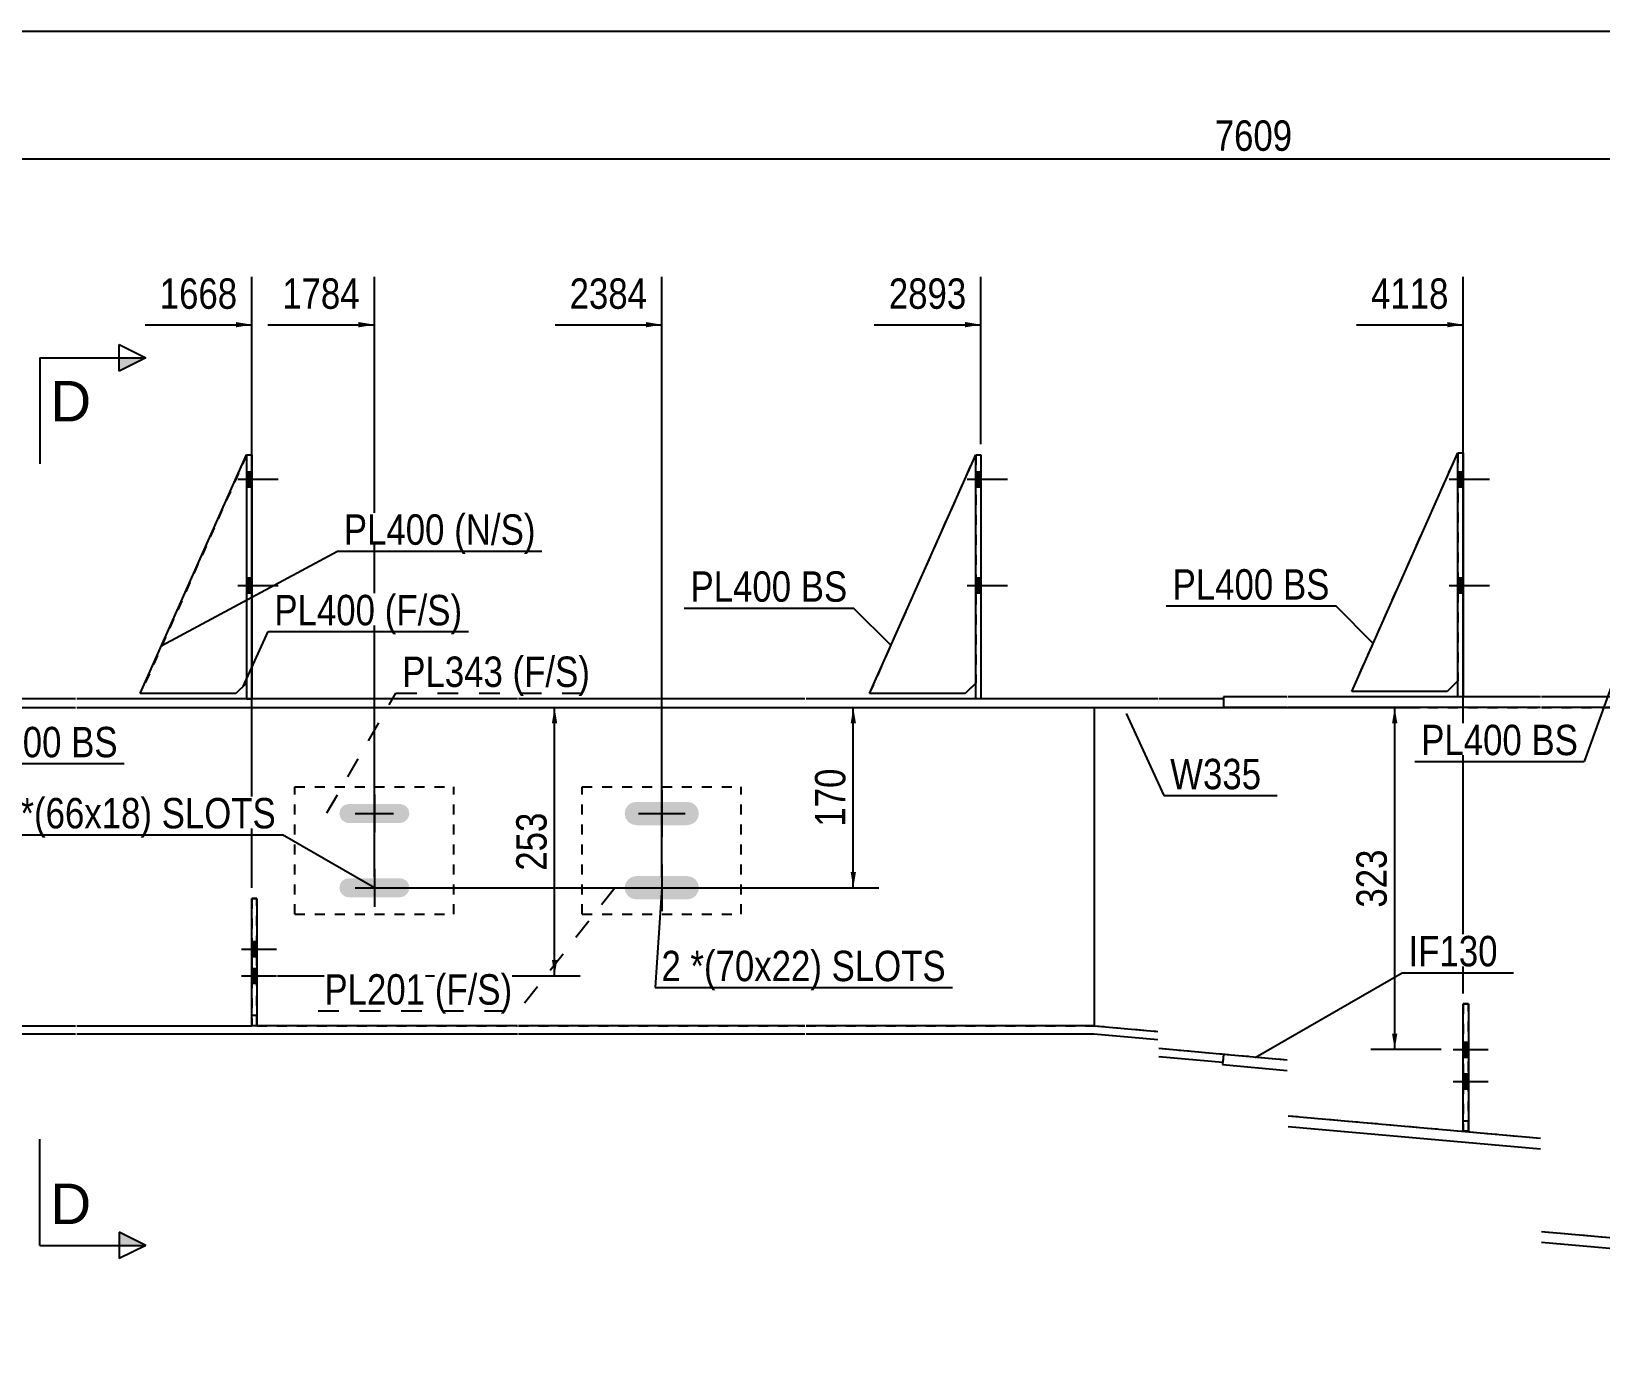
# Model space of a CAD drawing. Header units: millimetres. Extents: x -17 to 386, y -198 to 79.
# Drawn here: x 62.6 to 210.5, y -46 to 78.7 of the extents above; entities that cross this region are included whole.
import ezdxf

# ---------------------------------------------------------------- set-up
doc = ezdxf.new("R2010")
doc.units = ezdxf.units.MM
doc.linetypes.add('DXK_LINE_DOT1', pattern=[1.8814, 0.9407, -0.9407])
doc.linetypes.add('DXK_LINE_DOT2', pattern=[3.9198, 1.9599, -1.9599])
doc.styles.add('Arial', font='ARIAL.TTF', dxfattribs={"height": 0.2})
doc.styles.add('Arial Narrow', font='ARIALN.TTF', dxfattribs={"height": 0.2})

# ---------------------------------------------------------------- blocks, each defined once
blk = doc.blocks.new('Unknown-627304215-1201')
at = {"color": 5, "linetype": 'Continuous'}
blk.add_line((385.69, 78.71), (-14.31, 78.71), dxfattribs=at)
blk = doc.blocks.new('Part-627304215-9812 - 1576')
at = {"color": 2, "linetype": 'Continuous'}
for p, q in [((174.96, 16), (174.96, 15)), ((180.96, 16), (174.96, 16)), ((180.96, 15), (174.96, 15)), ((197.06, 16), (181.06, 16)), ((204.86, 15), (181.06, 15)), ((204.86, 16), (197.56, 16)), ((220.96, 16), (204.96, 16)), ((228.76, 15), (204.96, 15)), ((228.76, 16), (221.46, 16)), ((254.25, 16), (228.86, 16)), ((332.56, 15), (228.86, 15)), ((324.11, 16), (254.75, 16)), ((349.97, 16), (324.61, 16)), ((354.75, 15), (335.1, 15)), ((354.75, 16), (350.47, 16)), ((354.75, 16), (354.75, 15))]:
    blk.add_line(p, q, dxfattribs=at)
at = {"color": 7, "linetype": 'DXK_LINE_DOT1'}
for p, q in [((197.56, 16), (197.06, 16)), ((221.46, 16), (220.96, 16)), ((254.75, 16), (254.25, 16)), ((324.61, 16), (324.11, 16)), ((335.1, 15), (332.56, 15)), ((350.47, 16), (349.97, 16))]:
    blk.add_line(p, q, dxfattribs=at)
blk = doc.blocks.new('Part-627304215-9836 - 1576')
at = {"color": 2, "linetype": 'Continuous'}
for p, q in [((151.6, 15.8), (151.6, 38.8)), ((151.6, 38.8), (152.1, 38.8)), ((152.1, 38.8), (152.1, 15.8)), ((152.1, 15.8), (151.6, 15.8))]:
    blk.add_line(p, q, dxfattribs=at)
blk = doc.blocks.new('Part-627304215-9810 - 1576')
at = {"color": 2, "linetype": 'Continuous'}
for p, q in [((7.5, 15.8), (0, 15.8)), ((0, 15), (7.5, 15)), ((19.6, 15.8), (7.6, 15.8)), ((7.6, 15), (19.6, 15)), ((35.7, 15.8), (19.7, 15.8)), ((19.7, 15), (43.18, 15)), ((43.18, 15.8), (36.2, 15.8)), ((59.28, 15.8), (43.28, 15.8)), ((43.28, 15), (66.73, 15)), ((66.73, 15.8), (59.78, 15.8)), ((82.83, 15.8), (66.83, 15.8)), ((66.83, 15), (108.4, 15)), ((108.4, 15.8), (83.33, 15.8)), ((135.5, 15.8), (108.5, 15.8)), ((108.5, 15), (135.5, 15)), ((151.6, 15.8), (135.6, 15.8)), ((135.6, 15), (168.78, 15)), ((168.78, 15.8), (152.1, 15.8)), ((174.96, 15.8), (168.88, 15.8)), ((168.88, 15), (174.96, 15)), ((174.96, 15.8), (174.96, 15))]:
    blk.add_line(p, q, dxfattribs=at)
at = {"color": 7, "linetype": 'DXK_LINE_DOT1'}
for p, q in [((0, 15.8), (0, 15)), ((36.2, 15.8), (35.7, 15.8)), ((59.78, 15.8), (59.28, 15.8)), ((83.33, 15.8), (82.83, 15.8)), ((152.1, 15.8), (151.6, 15.8))]:
    blk.add_line(p, q, dxfattribs=at)
blk = doc.blocks.new('Bolt-627304215-9898 - 1576')
at = {"linetype": 'Continuous'}
for points in [[(197.56, 35.8), (197.56, 37.2), (197.06, 37.2), (197.06, 35.8)], [(197.56, 35.8), (197.56, 37.2), (197.06, 37.2), (197.06, 35.8)], [(197.56, 35.8), (197.56, 37.2), (197.06, 37.2), (197.06, 35.8)], [(197.56, 25.8), (197.56, 27.2), (197.06, 27.2), (197.06, 25.8)], [(197.56, 25.8), (197.56, 27.2), (197.06, 27.2), (197.06, 25.8)], [(197.56, 25.8), (197.56, 27.2), (197.06, 27.2), (197.06, 25.8)]]:
    blk.add_hatch(color=3, dxfattribs=at).paths.add_polyline_path(points)
at = {"color": 3, "linetype": 'Continuous'}
for p, q in [((197.06, 37.2), (197.56, 37.2)), ((197.06, 37.2), (197.56, 37.2)), ((197.06, 37.2), (197.56, 37.2)), ((196.26, 36.5), (200.06, 36.5)), ((196.26, 36.5), (200.06, 36.5)), ((196.26, 36.5), (200.06, 36.5)), ((197.06, 35.8), (197.56, 35.8)), ((197.06, 35.8), (197.56, 35.8)), ((197.06, 35.8), (197.56, 35.8)), ((197.06, 27.2), (197.56, 27.2)), ((197.06, 27.2), (197.56, 27.2)), ((197.06, 27.2), (197.56, 27.2)), ((196.26, 26.5), (200.06, 26.5)), ((196.26, 26.5), (200.06, 26.5)), ((196.26, 26.5), (200.06, 26.5)), ((197.06, 25.8), (197.56, 25.8)), ((197.06, 25.8), (197.56, 25.8)), ((197.06, 25.8), (197.56, 25.8))]:
    blk.add_line(p, q, dxfattribs=at)
blk = doc.blocks.new('Part-627304215-9834 - 1576')
at = {"color": 7, "linetype": 'DXK_LINE_DOT1'}
for p, q in [((87.4, -4.5), (87.4, 7.5)), ((87.4, 7.5), (102.4, 7.5)), ((102.4, -4.5), (102.4, 7.5)), ((87.4, -4.5), (102.4, -4.5))]:
    blk.add_line(p, q, dxfattribs=at)
blk = doc.blocks.new('Part-627304215-9879 - 1576')
at = {"color": 7, "linetype": 'DXK_LINE_DOT1'}
for p, q in [((82.85, 38.8), (72.85, 16.3)), ((82.85, 38.8), (82.85, 17.3)), ((81.83, 16.3), (72.85, 16.3)), ((82.85, 17.3), (82.83, 17.29))]:
    blk.add_line(p, q, dxfattribs=at)
at = {"color": 2, "linetype": 'Continuous'}
for p, q in [((81.85, 16.3), (81.83, 16.3)), ((82.83, 17.29), (81.85, 16.3))]:
    blk.add_line(p, q, dxfattribs=at)
blk = doc.blocks.new('Part-627304215-9815 - 1576')
at = {"color": 2, "linetype": 'Continuous'}
for p, q in [((174.96, -17.67), (174.88, -18.67)), ((174.96, -17.67), (180.96, -18.2)), ((174.88, -18.67), (180.96, -19.21)), ((181.06, -23.48), (204.86, -25.6)), ((181.06, -24.49), (204.86, -26.61)), ((204.96, -34.39), (228.76, -36.51)), ((204.96, -35.39), (228.76, -37.51)), ((228.86, -44.46), (234.95, -45)), ((228.86, -45.46), (234.86, -46)), ((234.95, -45), (234.86, -46))]:
    blk.add_line(p, q, dxfattribs=at)
blk = doc.blocks.new('Part-627304215-9819 - 1576')
at = {"color": 2, "linetype": 'Continuous'}
for p, q in [((0, -15), (7.5, -15)), ((7.5, -15.8), (0, -15.8)), ((7.6, -15), (19.6, -15)), ((19.6, -15.8), (7.6, -15.8)), ((19.7, -15), (43.18, -15)), ((43.18, -15.8), (19.7, -15.8)), ((43.28, -15), (66.73, -15)), ((66.73, -15.8), (43.28, -15.8)), ((66.83, -15), (83.33, -15)), ((108.4, -15.8), (66.83, -15.8)), ((108.4, -15), (83.83, -15)), ((135.5, -15), (108.5, -15)), ((135.5, -15.8), (108.5, -15.8)), ((162.78, -15), (135.6, -15)), ((162.74, -15.8), (135.6, -15.8)), ((168.78, -16.34), (162.74, -15.8)), ((162.78, -15), (168.78, -15.53)), ((168.88, -17.13), (174.96, -17.67)), ((174.96, -17.67), (174.89, -18.47)), ((174.89, -18.47), (168.88, -17.93))]:
    blk.add_line(p, q, dxfattribs=at)
at = {"color": 7, "linetype": 'DXK_LINE_DOT1'}
for p, q in [((0, -15.8), (0, -15)), ((83.83, -15), (83.33, -15))]:
    blk.add_line(p, q, dxfattribs=at)
blk = doc.blocks.new('Part-627304215-9821 - 1576')
at = {"color": 2, "linetype": 'Continuous'}
blk.add_line((162.78, 15), (162.78, -15), dxfattribs=at)
at = {"color": 7, "linetype": 'DXK_LINE_DOT1'}
for p, q in [((162.78, 15), (168.78, 15)), ((168.88, 15), (180.96, 15)), ((181.06, 15), (204.86, 15)), ((204.96, 15), (228.76, 15)), ((228.86, 15), (234.95, 15)), ((234.95, 15), (234.95, -45)), ((162.78, -15), (168.78, -15.53)), ((168.88, -17.13), (180.96, -18.2)), ((181.06, -23.48), (204.86, -25.6)), ((204.96, -34.39), (228.76, -36.51)), ((228.86, -44.46), (234.95, -45))]:
    blk.add_line(p, q, dxfattribs=at)
blk = doc.blocks.new('Part-627304215-9886 - 1576')
at = {"color": 7, "linetype": 'DXK_LINE_DOT1'}
for p, q in [((0, 15), (0, -15)), ((0, 15), (7.5, 15)), ((7.6, 15), (19.6, 15)), ((19.7, 15), (43.18, 15)), ((43.28, 15), (66.73, 15)), ((66.83, 15), (108.4, 15)), ((108.5, 15), (135.5, 15)), ((135.6, 15), (162.78, 15)), ((162.78, 15), (162.78, -15)), ((0, -15), (7.5, -15)), ((7.6, -15), (19.6, -15)), ((19.7, -15), (43.18, -15)), ((43.28, -15), (66.73, -15)), ((66.83, -15), (83.33, -15)), ((83.83, -15), (108.4, -15)), ((108.5, -15), (135.5, -15)), ((135.6, -15), (162.78, -15))]:
    blk.add_line(p, q, dxfattribs=at)
blk = doc.blocks.new('Bolt-627304215-9891 - 1576')
at = {"linetype": 'Continuous'}
for points in [[(125.41, 4.58), (125.5, 5), (125.41, 5.42), (125.18, 5.78), (124.82, 6.02), (124.4, 6.1), (119.6, 6.1), (119.18, 6.02), (118.82, 5.78), (118.58, 5.42), (118.5, 5), (118.58, 4.58), (118.82, 4.22), (119.18, 3.99), (119.6, 3.9), (124.4, 3.9), (124.82, 3.99), (125.18, 4.22)], [(125.41, -2.42), (125.5, -2), (125.41, -1.58), (125.18, -1.22), (124.82, -0.98), (124.4, -0.9), (119.6, -0.9), (119.18, -0.98), (118.82, -1.22), (118.58, -1.58), (118.5, -2), (118.58, -2.42), (118.82, -2.78), (119.18, -3.01), (119.6, -3.1), (124.4, -3.1), (124.82, -3.01), (125.18, -2.78)]]:
    blk.add_hatch(color=3, dxfattribs=at).paths.add_polyline_path(points)
at = {"color": 3, "linetype": 'Continuous'}
for p, q in [((122, 7.2), (122, 2.8)), ((119.8, 5), (124.2, 5)), ((122, 0.2), (122, -4.2)), ((119.8, -2), (124.2, -2))]:
    blk.add_line(p, q, dxfattribs=at)
blk = doc.blocks.new('Part-627304215-9832 - 1576')
at = {"color": 7, "linetype": 'DXK_LINE_DOT1'}
for p, q in [((114.5, -4.5), (114.5, 7.5)), ((114.5, 7.5), (129.5, 7.5)), ((129.5, -4.5), (129.5, 7.5)), ((114.5, -4.5), (129.5, -4.5))]:
    blk.add_line(p, q, dxfattribs=at)
blk = doc.blocks.new('Bolt-627304215-9897 - 1576')
at = {"linetype": 'Continuous'}
for points in [[(83.33, 35.8), (83.33, 37.2), (82.83, 37.2), (82.83, 35.8)], [(83.33, 35.8), (83.33, 37.2), (82.83, 37.2), (82.83, 35.8)], [(83.33, 35.8), (83.33, 37.2), (82.83, 37.2), (82.83, 35.8)], [(83.33, 25.8), (83.33, 27.2), (82.83, 27.2), (82.83, 25.8)], [(83.33, 25.8), (83.33, 27.2), (82.83, 27.2), (82.83, 25.8)], [(83.33, 25.8), (83.33, 27.2), (82.83, 27.2), (82.83, 25.8)]]:
    blk.add_hatch(color=3, dxfattribs=at).paths.add_polyline_path(points)
at = {"color": 3, "linetype": 'Continuous'}
for p, q in [((82.83, 37.2), (83.33, 37.2)), ((82.83, 37.2), (83.33, 37.2)), ((82.83, 37.2), (83.33, 37.2)), ((82.03, 36.5), (85.83, 36.5)), ((82.03, 36.5), (85.83, 36.5)), ((82.03, 36.5), (85.83, 36.5)), ((82.83, 35.8), (83.33, 35.8)), ((82.83, 35.8), (83.33, 35.8)), ((82.83, 35.8), (83.33, 35.8)), ((82.83, 27.2), (83.33, 27.2)), ((82.83, 27.2), (83.33, 27.2)), ((82.83, 27.2), (83.33, 27.2)), ((82.03, 26.5), (85.83, 26.5)), ((82.03, 26.5), (85.83, 26.5)), ((82.03, 26.5), (85.83, 26.5)), ((82.83, 25.8), (83.33, 25.8)), ((82.83, 25.8), (83.33, 25.8)), ((82.83, 25.8), (83.33, 25.8))]:
    blk.add_line(p, q, dxfattribs=at)
blk = doc.blocks.new('Part-627304215-9838 - 1576')
at = {"color": 2, "linetype": 'Continuous'}
for p, q in [((82.83, 38.8), (82.83, 15.8)), ((82.83, 38.8), (83.33, 38.8)), ((83.33, 38.8), (83.33, 15.8)), ((82.83, 15.8), (83.33, 15.8))]:
    blk.add_line(p, q, dxfattribs=at)
blk = doc.blocks.new('Part-627304215-9839 - 1576')
at = {"color": 2, "linetype": 'Continuous'}
for p, q in [((197.06, 16), (197.06, 39)), ((197.06, 39), (197.56, 39)), ((197.56, 39), (197.56, 16)), ((197.56, 16), (197.06, 16))]:
    blk.add_line(p, q, dxfattribs=at)
blk = doc.blocks.new('Part-627304215-9853 - 1576')
at = {"color": 2, "linetype": 'Continuous'}
for p, q in [((187.06, 16.5), (197.06, 39)), ((196.06, 16.5), (187.06, 16.5)), ((197.06, 17.5), (196.06, 16.5))]:
    blk.add_line(p, q, dxfattribs=at)
at = {"color": 7, "linetype": 'DXK_LINE_DOT1'}
blk.add_line((197.06, 39), (197.06, 17.5), dxfattribs=at)
blk = doc.blocks.new('Part-627304215-9854 - 1576')
at = {"color": 2, "linetype": 'Continuous'}
for p, q in [((197.56, -24.95), (197.56, -12.95)), ((197.56, -12.95), (198.06, -12.95)), ((198.06, -12.95), (198.06, -24.95)), ((198.06, -24.95), (197.56, -24.95))]:
    blk.add_line(p, q, dxfattribs=at)
at = {"color": 7, "linetype": 'DXK_LINE_DOT1'}
blk.add_line((197.56, -23.95), (198.06, -23.95), dxfattribs=at)
blk = doc.blocks.new('Part-627304215-9857 - 1576')
at = {"color": 2, "linetype": 'Continuous'}
for p, q in [((72.83, 16.3), (82.83, 38.8)), ((81.83, 16.3), (72.83, 16.3)), ((82.83, 17.3), (81.83, 16.3))]:
    blk.add_line(p, q, dxfattribs=at)
at = {"color": 7, "linetype": 'DXK_LINE_DOT1'}
blk.add_line((82.83, 38.8), (82.83, 17.3), dxfattribs=at)
blk = doc.blocks.new('Part-627304215-9858 - 1576')
at = {"color": 2, "linetype": 'Continuous'}
for p, q in [((83.33, -15), (83.33, -3)), ((83.33, -3), (83.83, -3)), ((83.83, -3), (83.83, -15)), ((83.83, -15), (83.33, -15))]:
    blk.add_line(p, q, dxfattribs=at)
at = {"color": 7, "linetype": 'DXK_LINE_DOT1'}
blk.add_line((83.33, -14), (83.83, -14), dxfattribs=at)
blk = doc.blocks.new('Part-627304215-9868 - 1576')
at = {"color": 7, "linetype": 'DXK_LINE_DOT1'}
for p, q in [((197.56, -12.95), (197.56, -24.95)), ((198.06, -12.95), (197.56, -12.95)), ((198.06, -24.95), (198.06, -12.95)), ((197.56, -24.95), (198.06, -24.95))]:
    blk.add_line(p, q, dxfattribs=at)
blk = doc.blocks.new('Part-627304215-9871 - 1576')
at = {"color": 2, "linetype": 'Continuous'}
for p, q in [((141.6, 16.3), (151.6, 38.8)), ((150.6, 16.3), (141.6, 16.3)), ((151.6, 17.3), (150.6, 16.3))]:
    blk.add_line(p, q, dxfattribs=at)
at = {"color": 7, "linetype": 'DXK_LINE_DOT1'}
blk.add_line((151.6, 38.8), (151.6, 17.3), dxfattribs=at)
blk = doc.blocks.new('Part-627304215-9872 - 1576')
at = {"color": 7, "linetype": 'DXK_LINE_DOT1'}
for p, q in [((83.33, -3), (83.33, -15)), ((83.83, -3), (83.33, -3)), ((83.83, -15), (83.83, -3))]:
    blk.add_line(p, q, dxfattribs=at)
blk = doc.blocks.new('Part-627304215-9878 - 1576')
at = {"color": 7, "linetype": 'DXK_LINE_DOT1'}
for p, q in [((187.06, 16.5), (197.06, 39)), ((196.06, 16.5), (187.06, 16.5)), ((197.06, 17.5), (196.06, 16.5))]:
    blk.add_line(p, q, dxfattribs=at)
blk = doc.blocks.new('Part-627304215-9881 - 1576')
at = {"color": 7, "linetype": 'DXK_LINE_DOT1'}
for p, q in [((141.6, 16.3), (151.6, 38.8)), ((150.6, 16.3), (141.6, 16.3)), ((151.6, 17.3), (150.6, 16.3))]:
    blk.add_line(p, q, dxfattribs=at)
blk = doc.blocks.new('Bolt-627304215-9893 - 1576')
at = {"linetype": 'Continuous'}
for points in [[(98.13, 4.66), (98.2, 5), (98.13, 5.35), (97.93, 5.64), (97.64, 5.83), (97.3, 5.9), (92.5, 5.9), (92.15, 5.83), (91.86, 5.64), (91.67, 5.35), (91.6, 5), (91.67, 4.66), (91.86, 4.37), (92.15, 4.17), (92.5, 4.1), (97.3, 4.1), (97.64, 4.17), (97.93, 4.37)], [(98.13, -2.34), (98.2, -2), (98.13, -1.65), (97.93, -1.36), (97.64, -1.17), (97.3, -1.1), (92.5, -1.1), (92.15, -1.17), (91.86, -1.36), (91.67, -1.65), (91.6, -2), (91.67, -2.34), (91.86, -2.63), (92.15, -2.83), (92.5, -2.9), (97.3, -2.9), (97.64, -2.83), (97.93, -2.63)]]:
    blk.add_hatch(color=3, dxfattribs=at).paths.add_polyline_path(points)
at = {"color": 3, "linetype": 'Continuous'}
for p, q in [((94.9, 6.8), (94.9, 3.2)), ((93.1, 5), (96.7, 5)), ((94.9, -0.2), (94.9, -3.8)), ((93.1, -2), (96.7, -2))]:
    blk.add_line(p, q, dxfattribs=at)
blk = doc.blocks.new('Bolt-627304215-9895 - 1576')
at = {"linetype": 'Continuous'}
for points in [[(152.1, 35.8), (152.1, 37.2), (151.6, 37.2), (151.6, 35.8)], [(152.1, 35.8), (152.1, 37.2), (151.6, 37.2), (151.6, 35.8)], [(152.1, 35.8), (152.1, 37.2), (151.6, 37.2), (151.6, 35.8)], [(152.1, 25.8), (152.1, 27.2), (151.6, 27.2), (151.6, 25.8)], [(152.1, 25.8), (152.1, 27.2), (151.6, 27.2), (151.6, 25.8)], [(152.1, 25.8), (152.1, 27.2), (151.6, 27.2), (151.6, 25.8)]]:
    blk.add_hatch(color=3, dxfattribs=at).paths.add_polyline_path(points)
at = {"color": 3, "linetype": 'Continuous'}
for p, q in [((151.6, 37.2), (152.1, 37.2)), ((151.6, 37.2), (152.1, 37.2)), ((151.6, 37.2), (152.1, 37.2)), ((150.8, 36.5), (154.6, 36.5)), ((150.8, 36.5), (154.6, 36.5)), ((150.8, 36.5), (154.6, 36.5)), ((151.6, 35.8), (152.1, 35.8)), ((151.6, 35.8), (152.1, 35.8)), ((151.6, 35.8), (152.1, 35.8)), ((151.6, 27.2), (152.1, 27.2)), ((151.6, 27.2), (152.1, 27.2)), ((151.6, 27.2), (152.1, 27.2)), ((150.8, 26.5), (154.6, 26.5)), ((150.8, 26.5), (154.6, 26.5)), ((150.8, 26.5), (154.6, 26.5)), ((151.6, 25.8), (152.1, 25.8)), ((151.6, 25.8), (152.1, 25.8)), ((151.6, 25.8), (152.1, 25.8))]:
    blk.add_line(p, q, dxfattribs=at)
blk = doc.blocks.new('Bolt-627304215-9907 - 1576')
at = {"linetype": 'Continuous'}
for points in [[(197.56, -16.55), (197.56, -17.95), (198.06, -17.95), (198.06, -16.55)], [(197.56, -19.55), (197.56, -20.95), (198.06, -20.95), (198.06, -19.55)]]:
    blk.add_hatch(color=3, dxfattribs=at).paths.add_polyline_path(points)
at = {"color": 3, "linetype": 'Continuous'}
for p, q in [((196.61, -17.25), (199.91, -17.25)), ((197.56, -16.55), (198.06, -16.55)), ((197.56, -17.95), (198.06, -17.95)), ((196.61, -20.25), (199.91, -20.25)), ((197.56, -19.55), (198.06, -19.55)), ((197.56, -20.95), (198.06, -20.95))]:
    blk.add_line(p, q, dxfattribs=at)
blk = doc.blocks.new('Bolt-627304215-9910 - 1576')
at = {"linetype": 'Continuous'}
for points in [[(83.33, -7.07), (83.33, -8.47), (83.83, -8.47), (83.83, -7.07)], [(83.33, -9.6), (83.33, -11), (83.83, -11), (83.83, -9.6)]]:
    blk.add_hatch(color=3, dxfattribs=at).paths.add_polyline_path(points)
at = {"color": 3, "linetype": 'Continuous'}
for p, q in [((83.33, -7.07), (83.83, -7.07)), ((82.38, -7.77), (85.68, -7.77)), ((83.33, -8.47), (83.83, -8.47)), ((82.38, -10.3), (85.68, -10.3)), ((83.33, -9.6), (83.83, -9.6)), ((83.33, -11), (83.83, -11))]:
    blk.add_line(p, q, dxfattribs=at)
blk = doc.blocks.new('Bolt-627304215-9918 - 1576')
at = {"color": 3, "linetype": 'DXK_LINE_DOT2'}
for p, q in [((196.61, -17.25), (199.91, -17.25)), ((197.56, -16.55), (198.06, -16.55)), ((197.56, -17.95), (198.06, -17.95)), ((196.61, -20.25), (199.91, -20.25)), ((197.56, -19.55), (198.06, -19.55)), ((197.56, -20.95), (198.06, -20.95))]:
    blk.add_line(p, q, dxfattribs=at)
blk = doc.blocks.new('Bolt-627304215-9921 - 1576')
at = {"color": 3, "linetype": 'DXK_LINE_DOT2'}
for p, q in [((83.33, -7.07), (83.83, -7.07)), ((82.53, -7.77), (83.83, -7.77)), ((83.33, -8.47), (83.83, -8.47)), ((82.53, -10.3), (83.83, -10.3)), ((83.33, -9.6), (83.83, -9.6)), ((83.33, -11), (83.83, -11))]:
    blk.add_line(p, q, dxfattribs=at)
blk = doc.blocks.new('StraightDimension-627304215-6596 - 1576')
at = {"linetype": 'Continuous'}
for points in [[(111.64, 13.5), (111.89, 15), (112.14, 13.5)], [(112.14, -8.8), (111.89, -10.3), (111.64, -8.8)]]:
    blk.add_hatch(color=7, dxfattribs=at).paths.add_polyline_path(points)
at = {"color": 7, "linetype": 'Continuous'}
for p, q in [((85.77, 15), (114.29, 15)), ((111.89, -10.3), (111.89, 15)), ((85.77, -10.3), (114.29, -10.3))]:
    blk.add_line(p, q, dxfattribs=at)
at = {"color": 0}
blk.add_wipeout([(111.74, 5.69), (107.54, 5.69), (107.54, -0.99), (111.74, -0.99)], dxfattribs=at)
at = {"color": 3, "style": 'Arial Narrow'}
blk.add_text('253', height=2.863, rotation=90.0002, dxfattribs=at).set_placement((111.14, -0.39))
blk = doc.blocks.new('StraightDimension-627304215-6715 - 1576')
at = {"linetype": 'Continuous'}
for points in [[(139.81, 13.5), (140.06, 15), (140.31, 13.5)], [(140.31, -0.5), (140.06, -2), (139.81, -0.5)]]:
    blk.add_hatch(color=7, dxfattribs=at).paths.add_polyline_path(points)
at = {"color": 7, "linetype": 'Continuous'}
for p, q in [((123, 15), (142.46, 15)), ((140.06, -2), (140.06, 15)), ((95.9, -2), (142.46, -2))]:
    blk.add_line(p, q, dxfattribs=at)
at = {"color": 0}
blk.add_wipeout([(139.91, 9.84), (135.71, 9.84), (135.71, 3.16), (139.91, 3.16)], dxfattribs=at)
at = {"color": 3, "style": 'Arial Narrow'}
blk.add_text('170', height=2.863, rotation=90.0002, dxfattribs=at).set_placement((139.31, 3.76))
blk = doc.blocks.new('StraightDimension-627304215-6762 - 1576')
at = {"linetype": 'Continuous'}
for points in [[(190.86, 13.5), (191.11, 15), (191.36, 13.5)], [(191.36, -15.75), (191.11, -17.25), (190.86, -15.75)]]:
    blk.add_hatch(color=7, dxfattribs=at).paths.add_polyline_path(points)
at = {"color": 7, "linetype": 'Continuous'}
for p, q in [((67.81, 15), (193.51, 15)), ((191.11, -17.25), (191.11, 15)), ((195.49, -17.25), (188.86, -17.25))]:
    blk.add_line(p, q, dxfattribs=at)
at = {"color": 0}
blk.add_wipeout([(190.96, 2.22), (186.76, 2.22), (186.76, -4.47), (190.96, -4.47)], dxfattribs=at)
at = {"color": 3, "style": 'Arial Narrow'}
blk.add_text('323', height=2.863, rotation=90.0002, dxfattribs=at).set_placement((190.36, -3.87))
blk = doc.blocks.new('StraightDimension-627304215-7892 - 1576')
at = {"color": 7, "linetype": 'Continuous'}
blk.add_line((-1.6, 66.71), (357.19, 66.71), dxfattribs=at)
at = {"color": 0}
blk.add_wipeout([(182.05, 66.86), (182.05, 71.06), (173.54, 71.06), (173.54, 66.86)], dxfattribs=at)
at = {"color": 3, "style": 'Arial Narrow'}
blk.add_text('7609', height=2.863, dxfattribs=at).set_placement((174.14, 67.46))
blk = doc.blocks.new('StraightDimension-627304215-9596 - 1576')
at = {"linetype": 'Continuous'}
blk.add_hatch(color=7, dxfattribs=at).paths.add_polyline_path([(196.06, 51.32), (197.56, 51.07), (196.06, 50.82)])
at = {"color": 7, "linetype": 'Continuous'}
for p, q in [((197.56, -11.95), (197.56, 55.57)), ((187.5, 51.07), (197.56, 51.07))]:
    blk.add_line(p, q, dxfattribs=at)
at = {"color": 0}
blk.add_wipeout([(196.79, 51.97), (196.79, 56.17), (188.28, 56.17), (188.28, 51.97)], dxfattribs=at)
at = {"color": 3, "style": 'Arial Narrow'}
blk.add_text('4118', height=2.863, dxfattribs=at).set_placement((188.88, 52.57))
blk = doc.blocks.new('StraightDimension-627304215-9597 - 1576')
at = {"linetype": 'Continuous'}
blk.add_hatch(color=7, dxfattribs=at).paths.add_polyline_path([(150.6, 51.32), (152.1, 51.07), (150.6, 50.82)])
at = {"color": 7, "linetype": 'Continuous'}
for p, q in [((152.1, 39.8), (152.1, 55.57)), ((142.04, 51.07), (152.1, 51.07))]:
    blk.add_line(p, q, dxfattribs=at)
at = {"color": 0}
blk.add_wipeout([(151.32, 51.97), (151.32, 56.17), (142.81, 56.17), (142.81, 51.97)], dxfattribs=at)
at = {"color": 3, "style": 'Arial Narrow'}
blk.add_text('2893', height=2.863, dxfattribs=at).set_placement((143.41, 52.57))
blk = doc.blocks.new('StraightDimension-627304215-9598 - 1576')
at = {"linetype": 'Continuous'}
blk.add_hatch(color=7, dxfattribs=at).paths.add_polyline_path([(120.5, 51.32), (122, 51.07), (120.5, 50.82)])
at = {"color": 7, "linetype": 'Continuous'}
for p, q in [((122, -1), (122, 55.57)), ((111.94, 51.07), (122, 51.07))]:
    blk.add_line(p, q, dxfattribs=at)
at = {"color": 0}
blk.add_wipeout([(121.22, 51.97), (121.22, 56.17), (112.71, 56.17), (112.71, 51.97)], dxfattribs=at)
at = {"color": 3, "style": 'Arial Narrow'}
blk.add_text('2384', height=2.863, dxfattribs=at).set_placement((113.31, 52.57))
blk = doc.blocks.new('StraightDimension-627304215-9599 - 1576')
at = {"linetype": 'Continuous'}
blk.add_hatch(color=7, dxfattribs=at).paths.add_polyline_path([(93.4, 51.32), (94.9, 51.07), (93.4, 50.82)])
at = {"color": 7, "linetype": 'Continuous'}
for p, q in [((94.9, -1), (94.9, 55.57)), ((84.84, 51.07), (94.9, 51.07))]:
    blk.add_line(p, q, dxfattribs=at)
at = {"color": 0}
blk.add_wipeout([(94.12, 51.97), (94.12, 56.17), (85.61, 56.17), (85.61, 51.97)], dxfattribs=at)
at = {"color": 3, "style": 'Arial Narrow'}
blk.add_text('1784', height=2.863, dxfattribs=at).set_placement((86.21, 52.57))
blk = doc.blocks.new('StraightDimension-627304215-9600 - 1576')
at = {"linetype": 'Continuous'}
blk.add_hatch(color=7, dxfattribs=at).paths.add_polyline_path([(81.85, 51.32), (83.35, 51.07), (81.85, 50.82)])
at = {"color": 7, "linetype": 'Continuous'}
for p, q in [((83.35, -2), (83.35, 55.57)), ((73.28, 51.07), (83.35, 51.07))]:
    blk.add_line(p, q, dxfattribs=at)
at = {"color": 0}
blk.add_wipeout([(82.57, 51.97), (82.57, 56.17), (74.06, 56.17), (74.06, 51.97)], dxfattribs=at)
at = {"color": 3, "style": 'Arial Narrow'}
blk.add_text('1668', height=2.863, dxfattribs=at).set_placement((74.66, 52.57))
blk = doc.blocks.new('SectionMark-627304215-2648 - 1576')
at = {"linetype": 'Continuous'}
for points in [[(70.84, 46.7), (70.84, 47.95), (73.34, 47.95)], [(70.84, -35.7), (70.84, -34.45), (73.34, -35.7)]]:
    blk.add_hatch(color=30, dxfattribs=at).paths.add_polyline_path(points)
at = {"color": 30, "linetype": 'Continuous'}
for p, q in [((70.84, 46.7), (70.84, 49.2)), ((70.84, 49.2), (73.34, 47.95)), ((63.34, 47.95), (63.34, 37.95)), ((63.34, 47.95), (73.34, 47.95)), ((73.34, 47.95), (70.84, 46.7)), ((63.34, -35.7), (63.34, -25.7)), ((73.34, -35.7), (70.84, -34.45)), ((70.84, -34.45), (70.84, -36.95)), ((63.34, -35.7), (73.34, -35.7)), ((73.34, -35.7), (70.84, -36.95))]:
    blk.add_line(p, q, dxfattribs=at)
at = {"color": 0, "linetype": 'Continuous'}
for points in [[(68.19, 41.95), (68.19, 45.95), (64.34, 45.95), (64.34, 41.95)], [(68.19, -33.7), (68.19, -29.7), (64.34, -29.7), (64.34, -33.7)]]:
    blk.add_wipeout(points, dxfattribs=at)
at = {"color": 96, "linetype": 'Continuous', "style": 'Arial'}
for p in [(64.34, 41.95), (64.34, -33.7)]:
    blk.add_text('D', height=3.82, dxfattribs=at).set_placement(p)
blk = doc.blocks.new('Mark-627304215-10270 - 1576')
at = {"color": 0}
for points in [[(107.03, 16.93), (107.03, 19.93), (97.53, 19.93), (97.53, 16.93)], [(115.23, 16.93), (115.23, 19.93), (107.93, 19.93), (107.93, 16.93)]]:
    blk.add_wipeout(points, dxfattribs=at)
for points in [[(107.03, 16.93), (107.03, 19.93), (97.53, 19.93), (97.53, 16.93)], [(115.23, 16.93), (115.23, 19.93), (107.93, 19.93), (107.93, 16.93)]]:
    blk.add_wipeout(points, dxfattribs=at)
at = {"color": 7, "linetype": 'DXK_LINE_DOT2'}
for p, q in [((90.43, 5.07), (96.93, 16.33)), ((96.93, 16.33), (115.83, 16.33))]:
    blk.add_line(p, q, dxfattribs=at)
at = {"color": 3, "style": 'Arial Narrow'}
for s, p in [('PL343', (97.53, 16.93)), ('(F/', (107.93, 16.93)), ('S)', (111.94, 16.93))]:
    blk.add_text(s, height=2.863, dxfattribs=at).set_placement(p)
blk = doc.blocks.new('Mark-627304215-10243 - 1576')
at = {"color": 0}
blk.add_wipeout([(200.82, -9.4), (200.82, -6.4), (192.42, -6.4), (192.42, -9.4)], dxfattribs=at)
blk.add_wipeout([(200.82, -9.4), (200.82, -6.4), (192.42, -6.4), (192.42, -9.4)], dxfattribs=at)
at = {"color": 7, "linetype": 'Continuous'}
for p, q in [((177.96, -18), (191.82, -10)), ((191.82, -10), (202.32, -10))]:
    blk.add_line(p, q, dxfattribs=at)
at = {"color": 3, "style": 'Arial Narrow'}
blk.add_text('IF130', height=2.863, dxfattribs=at).set_placement((192.42, -9.4))
blk = doc.blocks.new('MarkSet-627304215-10183 - 1576')
at = {"color": 0}
for points in [[(203.11, 10.5), (203.11, 13.5), (193.61, 13.5), (193.61, 10.5)], [(208.39, 10.5), (208.39, 13.5), (204.01, 13.5), (204.01, 10.5)]]:
    blk.add_wipeout(points, dxfattribs=at)
for points in [[(203.11, 10.5), (203.11, 13.5), (193.61, 13.5), (193.61, 10.5)], [(208.39, 10.5), (208.39, 13.5), (204.01, 13.5), (204.01, 10.5)]]:
    blk.add_wipeout(points, dxfattribs=at)
at = {"color": 7, "linetype": 'Continuous'}
for p in [(212.99, 21.03), (193.01, 9.9)]:
    blk.add_line(p, (208.99, 9.9), dxfattribs=at)
at = {"color": 3, "style": 'Arial Narrow'}
for s, p in [('PL400', (193.61, 10.5)), ('BS', (204.01, 10.5))]:
    blk.add_text(s, height=2.863, dxfattribs=at).set_placement(p)
blk = doc.blocks.new('MarkSet-627304215-10194 - 1576')
at = {"color": 0}
for points in [[(179.68, 25.16), (179.68, 28.16), (170.17, 28.16), (170.17, 25.16)], [(184.96, 25.16), (184.96, 28.16), (180.58, 28.16), (180.58, 25.16)]]:
    blk.add_wipeout(points, dxfattribs=at)
for points in [[(179.68, 25.16), (179.68, 28.16), (170.17, 28.16), (170.17, 25.16)], [(184.96, 25.16), (184.96, 28.16), (180.58, 28.16), (180.58, 25.16)]]:
    blk.add_wipeout(points, dxfattribs=at)
at = {"color": 7, "linetype": 'Continuous'}
for p in [(169.57, 24.56), (189.09, 21.03)]:
    blk.add_line(p, (185.56, 24.56), dxfattribs=at)
at = {"color": 3, "style": 'Arial Narrow'}
for s, p in [('PL400', (170.17, 25.16)), ('BS', (180.58, 25.16))]:
    blk.add_text(s, height=2.863, dxfattribs=at).set_placement(p)
blk = doc.blocks.new('MarkSet-627304215-10216 - 1576')
at = {"color": 0}
for points in [[(134.21, 24.96), (134.21, 27.96), (124.71, 27.96), (124.71, 24.96)], [(139.49, 24.96), (139.49, 27.96), (135.11, 27.96), (135.11, 24.96)]]:
    blk.add_wipeout(points, dxfattribs=at)
for points in [[(134.21, 24.96), (134.21, 27.96), (124.71, 27.96), (124.71, 24.96)], [(139.49, 24.96), (139.49, 27.96), (135.11, 27.96), (135.11, 24.96)]]:
    blk.add_wipeout(points, dxfattribs=at)
at = {"color": 7, "linetype": 'Continuous'}
for p in [(124.11, 24.36), (143.63, 20.83)]:
    blk.add_line(p, (140.09, 24.36), dxfattribs=at)
at = {"color": 3, "style": 'Arial Narrow'}
for s, p in [('PL400', (124.71, 24.96)), ('BS', (135.11, 24.96))]:
    blk.add_text(s, height=2.863, dxfattribs=at).set_placement(p)
blk = doc.blocks.new('MarkSet-627304215-10227 - 1576')
at = {"color": 0}
for points in [[(65.41, 10.3), (65.41, 13.3), (55.91, 13.3), (55.91, 10.3)], [(70.7, 10.3), (70.7, 13.3), (66.31, 13.3), (66.31, 10.3)]]:
    blk.add_wipeout(points, dxfattribs=at)
for points in [[(65.41, 10.3), (65.41, 13.3), (55.91, 13.3), (55.91, 10.3)], [(70.7, 10.3), (70.7, 13.3), (66.31, 13.3), (66.31, 10.3)]]:
    blk.add_wipeout(points, dxfattribs=at)
at = {"color": 7, "linetype": 'Continuous'}
for p, q in [((51.31, 20.83), (55.31, 9.7)), ((55.31, 9.7), (71.3, 9.7))]:
    blk.add_line(p, q, dxfattribs=at)
at = {"color": 3, "style": 'Arial Narrow'}
for s, p in [('PL400', (55.91, 10.3)), ('BS', (66.31, 10.3))]:
    blk.add_text(s, height=2.863, dxfattribs=at).set_placement(p)
blk = doc.blocks.new('Mark-627304215-10252 - 1576')
at = {"color": 0}
blk.add_wipeout([(178.52, 7.29), (178.52, 10.29), (169.94, 10.29), (169.94, 7.29)], dxfattribs=at)
blk.add_wipeout([(178.52, 7.29), (178.52, 10.29), (169.94, 10.29), (169.94, 7.29)], dxfattribs=at)
at = {"color": 7, "linetype": 'Continuous'}
for p, q in [((165.8, 14.42), (169.34, 6.69)), ((169.34, 6.69), (180.02, 6.69))]:
    blk.add_line(p, q, dxfattribs=at)
at = {"color": 3, "style": 'Arial Narrow'}
blk.add_text('W335', height=2.863, dxfattribs=at).set_placement((169.94, 7.29))
blk = doc.blocks.new('Mark-627304215-10264 - 1576')
at = {"color": 0}
for points in [[(99.7, -13.01), (99.7, -10.01), (90.19, -10.01), (90.19, -13.01)], [(107.89, -13.01), (107.89, -10.01), (100.6, -10.01), (100.6, -13.01)]]:
    blk.add_wipeout(points, dxfattribs=at)
for points in [[(99.7, -13.01), (99.7, -10.01), (90.19, -10.01), (90.19, -13.01)], [(107.89, -13.01), (107.89, -10.01), (100.6, -10.01), (100.6, -13.01)]]:
    blk.add_wipeout(points, dxfattribs=at)
at = {"color": 7, "linetype": 'DXK_LINE_DOT2'}
for p in [(117.53, -2.07), (89.59, -13.61)]:
    blk.add_line(p, (108.49, -13.61), dxfattribs=at)
at = {"color": 3, "style": 'Arial Narrow'}
for s, p in [('PL201', (90.19, -13.01)), ('(F/', (100.6, -13.01)), ('S)', (104.61, -13.01))]:
    blk.add_text(s, height=2.863, dxfattribs=at).set_placement(p)
blk = doc.blocks.new('Mark-627304215-10279 - 1576')
at = {"color": 0}
for points in [[(101.53, 30.33), (101.53, 33.33), (92.02, 33.33), (92.02, 30.33)], [(110.09, 30.33), (110.09, 33.33), (102.43, 33.33), (102.43, 30.33)]]:
    blk.add_wipeout(points, dxfattribs=at)
for points in [[(101.53, 30.33), (101.53, 33.33), (92.02, 33.33), (92.02, 30.33)], [(110.09, 30.33), (110.09, 33.33), (102.43, 33.33), (102.43, 30.33)]]:
    blk.add_wipeout(points, dxfattribs=at)
at = {"color": 7, "linetype": 'Continuous'}
for p, q in [((74.86, 20.83), (91.42, 29.73)), ((91.42, 29.73), (110.69, 29.73))]:
    blk.add_line(p, q, dxfattribs=at)
at = {"color": 3, "style": 'Arial Narrow'}
for s, p in [('PL400', (92.02, 30.33)), ('(N/', (102.43, 30.33)), ('S)', (106.81, 30.33))]:
    blk.add_text(s, height=2.863, dxfattribs=at).set_placement(p)
blk = doc.blocks.new('Mark-627304215-10285 - 1576')
at = {"color": 0}
for points in [[(94.98, 22.74), (94.98, 25.74), (85.47, 25.74), (85.47, 22.74)], [(103.18, 22.74), (103.18, 25.74), (95.88, 25.74), (95.88, 22.74)]]:
    blk.add_wipeout(points, dxfattribs=at)
for points in [[(94.98, 22.74), (94.98, 25.74), (85.47, 25.74), (85.47, 22.74)], [(103.18, 22.74), (103.18, 25.74), (95.88, 25.74), (95.88, 22.74)]]:
    blk.add_wipeout(points, dxfattribs=at)
at = {"color": 7, "linetype": 'Continuous'}
for p, q in [((82.52, 16.98), (84.87, 22.14)), ((84.87, 22.14), (103.78, 22.14))]:
    blk.add_line(p, q, dxfattribs=at)
at = {"color": 3, "style": 'Arial Narrow'}
for s, p in [('PL400', (85.47, 22.74)), ('(F/', (95.88, 22.74)), ('S)', (99.89, 22.74))]:
    blk.add_text(s, height=2.863, dxfattribs=at).set_placement(p)
blk = doc.blocks.new('Mark-627304215-10315 - 1576')
at = {"color": 0}
for points in [[(123.8, -10.8), (123.8, -7.8), (121.97, -7.8), (121.97, -10.8)], [(125.98, -10.8), (125.98, -7.8), (124.7, -7.8), (124.7, -10.8)]]:
    blk.add_wipeout(points, dxfattribs=at)
for points in [[(123.8, -10.8), (123.8, -7.8), (121.97, -7.8), (121.97, -10.8)], [(125.98, -10.8), (125.98, -7.8), (124.7, -7.8), (124.7, -10.8)]]:
    blk.add_wipeout(points, dxfattribs=at)
at = {"color": 7, "linetype": 'Continuous'}
blk.add_line((122, -2), (121.37, -11.4), dxfattribs=at)
at = {"color": 3, "style": 'Arial Narrow'}
blk.add_text('2', height=2.86, dxfattribs=at).set_placement((121.97, -10.8))
at = {"color": 0}
blk.add_wipeout([(148.81, -10.8), (148.81, -7.8), (125.98, -7.8), (125.98, -10.8)], dxfattribs=at)
blk.add_wipeout([(148.81, -10.8), (148.81, -7.8), (125.98, -7.8), (125.98, -10.8)], dxfattribs=at)
at = {"color": 7, "linetype": 'Continuous'}
blk.add_line((121.37, -11.4), (149.41, -11.4), dxfattribs=at)
at = {"color": 3, "style": 'Arial Narrow'}
for s, height, p in [('*', 2.86, (124.7, -10.8)), ('(70x22) SLOTS', 2.8633, (125.98, -10.8))]:
    blk.add_text(s, height=height, dxfattribs=at).set_placement(p)
blk = doc.blocks.new('Mark-627304215-10317 - 1576')
at = {"color": 0}
for points in [[(60.63, 3.6), (60.63, 6.6), (58.8, 6.6), (58.8, 3.6)], [(62.81, 3.6), (62.81, 6.6), (61.53, 6.6), (61.53, 3.6)]]:
    blk.add_wipeout(points, dxfattribs=at)
for points in [[(60.63, 3.6), (60.63, 6.6), (58.8, 6.6), (58.8, 3.6)], [(62.81, 3.6), (62.81, 6.6), (61.53, 6.6), (61.53, 3.6)]]:
    blk.add_wipeout(points, dxfattribs=at)
at = {"color": 3, "style": 'Arial Narrow'}
blk.add_text('2', height=2.86, dxfattribs=at).set_placement((58.8, 3.6))
at = {"color": 0}
blk.add_wipeout([(85.64, 3.6), (85.64, 6.6), (62.81, 6.6), (62.81, 3.6)], dxfattribs=at)
blk.add_wipeout([(85.64, 3.6), (85.64, 6.6), (62.81, 6.6), (62.81, 3.6)], dxfattribs=at)
at = {"color": 7, "linetype": 'Continuous'}
for p in [(58.2, 3), (94.9, -2)]:
    blk.add_line(p, (86.24, 3), dxfattribs=at)
at = {"color": 3, "style": 'Arial Narrow'}
for s, height, p in [('*', 2.86, (61.53, 3.6)), ('(66x18) SLOTS', 2.8633, (62.81, 3.6))]:
    blk.add_text(s, height=height, dxfattribs=at).set_placement(p)

msp = doc.modelspace()

# ---------------------------------------------------------------- block references
for name in ['Unknown-627304215-1201', 'Part-627304215-9857 - 1576', 'Part-627304215-9879 - 1576', 'Part-627304215-9838 - 1576', 'Part-627304215-9871 - 1576', 'Part-627304215-9881 - 1576', 'Part-627304215-9836 - 1576', 'Part-627304215-9853 - 1576', 'Part-627304215-9878 - 1576', 'Part-627304215-9839 - 1576', 'Bolt-627304215-9897 - 1576', 'Bolt-627304215-9895 - 1576', 'Bolt-627304215-9898 - 1576', 'Part-627304215-9810 - 1576', 'Part-627304215-9886 - 1576', 'Part-627304215-9821 - 1576', 'Part-627304215-9812 - 1576', 'Part-627304215-9834 - 1576', 'Part-627304215-9832 - 1576', 'Bolt-627304215-9893 - 1576', 'Bolt-627304215-9891 - 1576', 'Part-627304215-9858 - 1576', 'Part-627304215-9872 - 1576', 'Bolt-627304215-9910 - 1576', 'Bolt-627304215-9921 - 1576', 'Part-627304215-9854 - 1576', 'Part-627304215-9868 - 1576', 'Part-627304215-9819 - 1576', 'Part-627304215-9815 - 1576', 'Bolt-627304215-9907 - 1576', 'Bolt-627304215-9918 - 1576']:
    msp.add_blockref(name, (0, 0))

# ---------------------------------------------------------------- next in the draw order: block references
msp.add_blockref('StraightDimension-627304215-6596 - 1576', (0, 0))

# ---------------------------------------------------------------- next in the draw order: block references
msp.add_blockref('StraightDimension-627304215-6715 - 1576', (0, 0))

# ---------------------------------------------------------------- next in the draw order: block references
msp.add_blockref('StraightDimension-627304215-6762 - 1576', (0, 0))

# ---------------------------------------------------------------- next in the draw order: block references
msp.add_blockref('StraightDimension-627304215-7892 - 1576', (0, 0))

# ---------------------------------------------------------------- next in the draw order: block references
for name in ['StraightDimension-627304215-9600 - 1576', 'StraightDimension-627304215-9599 - 1576', 'StraightDimension-627304215-9598 - 1576', 'StraightDimension-627304215-9597 - 1576', 'StraightDimension-627304215-9596 - 1576', 'MarkSet-627304215-10216 - 1576', 'Mark-627304215-10252 - 1576', 'Mark-627304215-10264 - 1576', 'Mark-627304215-10315 - 1576']:
    msp.add_blockref(name, (0, 0))

# ---------------------------------------------------------------- next in the draw order: block references
for name in ['SectionMark-627304215-2648 - 1576', 'Mark-627304215-10279 - 1576', 'MarkSet-627304215-10194 - 1576', 'MarkSet-627304215-10183 - 1576', 'Mark-627304215-10270 - 1576', 'Mark-627304215-10243 - 1576']:
    msp.add_blockref(name, (0, 0))

# ---------------------------------------------------------------- next in the draw order: block references
for name in ['Mark-627304215-10285 - 1576', 'MarkSet-627304215-10227 - 1576', 'Mark-627304215-10317 - 1576']:
    msp.add_blockref(name, (0, 0))

doc.saveas('drawing.dxf')
